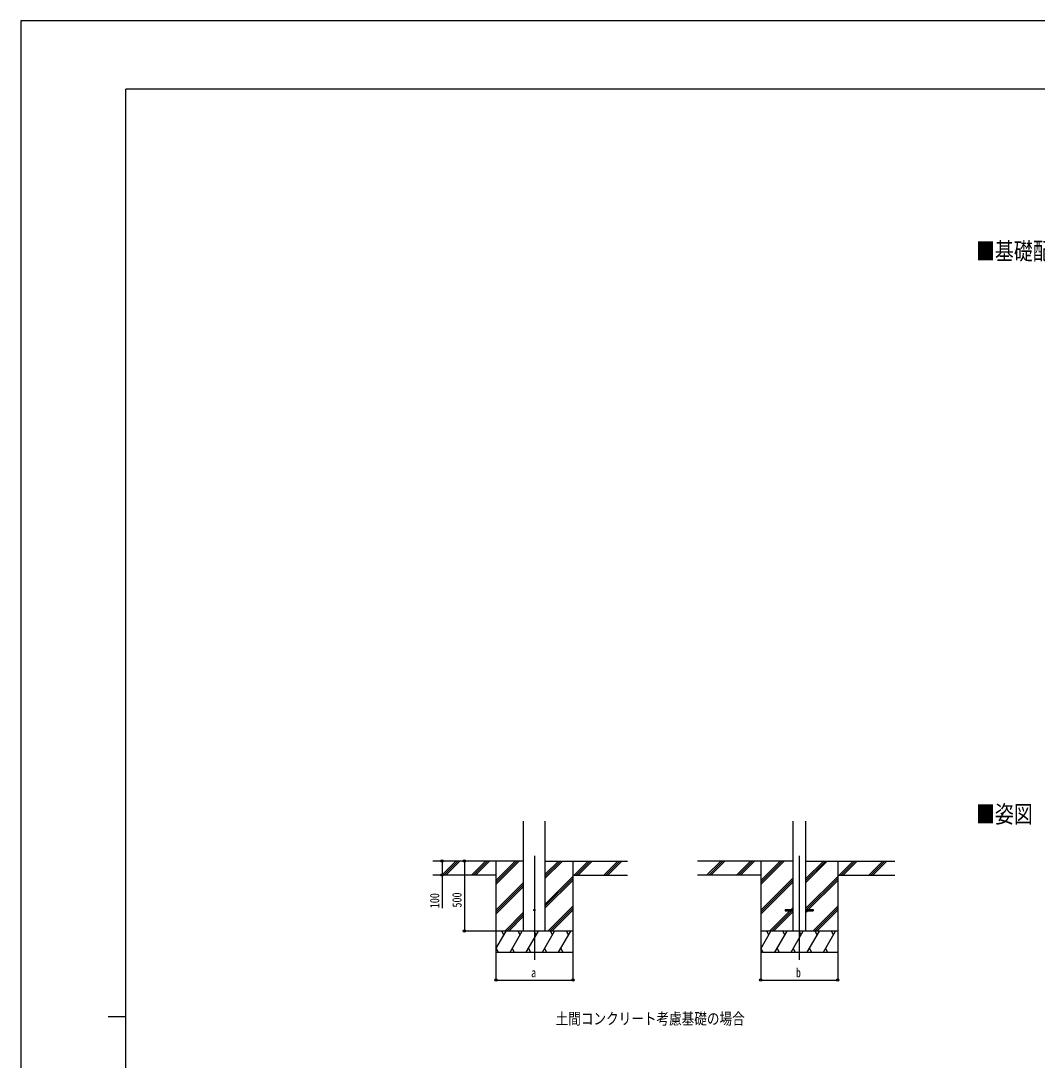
# Model space of a CAD drawing. Units: millimetres, scale not verified. Extents: x -10512 to 10512, y -7425 to 7425.
# Drawn here: x -10512 to -3253, y 0 to 7425 of the extents above; entities that cross this region are included whole.
import ezdxf
from ezdxf.enums import TextEntityAlignment as Align

# ---------------------------------------------------------------- set-up
doc = ezdxf.new("R2010")
doc.units = ezdxf.units.MM
doc.header["$LTSCALE"] = 30
for name, color, linetype in [('0-2_USER1', 3, 'Continuous'), ('0-3_YKK_12', 2, 'Continuous'), ('0-4_YKK_13', 4, 'Continuous'), ('0-5_YKK_A1', 4, 'Continuous'), ('0-6_YKK_D', 6, 'Continuous'), ('0-7_YKK_ZWAK', 7, 'Continuous')]:
    doc.layers.add(name, color=color, linetype=linetype)
doc.styles.add('ＭＳ ゴシック', font='')
doc.styles.get('ＭＳ ゴシック').set_extended_font_data('MS Gothic')

msp = doc.modelspace()

# ---------------------------------------------------------------- linework, layer by layer
at = {"layer": '0-3_YKK_12'}
for p, q in [((-6843.99, 1460.37), (-6843.99, 717.05)), ((-4952.42, 1460.37), (-4952.42, 717.05))]:
    msp.add_line(p, q, dxfattribs=at)
at = {"layer": '0-4_YKK_13'}
for p, q in [((-5052.42, 1076.63), (-5052.42, 1067.63)), ((-5052.42, 1076.63), (-4997.62, 1076.63)), ((-5052.42, 1067.63), (-4997.62, 1067.63)), ((-4907.22, 1076.63), (-4852.42, 1076.63)), ((-4907.22, 1067.63), (-4852.42, 1067.63)), ((-4852.42, 1076.63), (-4852.42, 1067.63))]:
    msp.add_line(p, q, dxfattribs=at)
msp.add_circle((-6843.99, 1072.13), 5, dxfattribs=at)
at = {"layer": '0-5_YKK_A1'}
for p, q in [((-6921.74, 922.13), (-6921.74, 1707.48)), ((-6766.24, 922.13), (-6766.24, 1707.48)), ((-4997.62, 1707.48), (-4997.62, 922.13)), ((-4907.22, 1707.48), (-4907.22, 922.13)), ((-6921.74, 1422.13), (-7569.94, 1422.13)), ((-7503.26, 1323.53), (-7404.66, 1422.13)), ((-7490.52, 1322.13), (-7390.52, 1422.13)), ((-7476.38, 1322.13), (-7376.38, 1422.13)), ((-7291.13, 1323.53), (-7192.53, 1422.13)), ((-7278.39, 1322.13), (-7178.39, 1422.13)), ((-7264.24, 1322.13), (-7164.24, 1422.13)), ((-7118.99, 1422.13), (-7118.99, 772.13)), ((-7118.99, 1255.25), (-6952.11, 1422.13)), ((-7118.99, 1269.39), (-6966.25, 1422.13)), ((-7118.99, 1283.53), (-6980.4, 1422.13)), ((-6766.24, 1299.63), (-6643.74, 1422.13)), ((-6766.24, 1313.77), (-6657.89, 1422.13)), ((-6766.24, 1327.92), (-6672.03, 1422.13)), ((-6766.24, 1422.13), (-6178.37, 1422.13)), ((-6568.99, 1422.13), (-6568.99, 772.13)), ((-6559.9, 1322.13), (-6459.9, 1422.13)), ((-6545.76, 1322.13), (-6445.75, 1422.13)), ((-6531.61, 1322.13), (-6431.61, 1422.13)), ((-6347.76, 1322.13), (-6247.76, 1422.13)), ((-6333.62, 1322.13), (-6233.62, 1422.13)), ((-6319.48, 1322.13), (-6219.48, 1422.13)), ((-4997.62, 1422.13), (-5678.37, 1422.13)), ((-5611.69, 1323.53), (-5513.09, 1422.13)), ((-5598.95, 1322.13), (-5498.95, 1422.13)), ((-5584.81, 1322.13), (-5484.81, 1422.13)), ((-5399.56, 1323.53), (-5300.96, 1422.13)), ((-5386.82, 1322.13), (-5286.82, 1422.13)), ((-5372.67, 1322.13), (-5272.67, 1422.13)), ((-5227.42, 1422.13), (-5227.42, 772.13)), ((-5227.42, 1255.25), (-5060.54, 1422.13)), ((-5227.42, 1269.39), (-5074.68, 1422.13)), ((-5227.42, 1283.53), (-5088.83, 1422.13)), ((-4907.22, 1267.08), (-4752.17, 1422.13)), ((-4907.22, 1281.22), (-4766.32, 1422.13)), ((-4907.22, 1295.37), (-4780.46, 1422.13)), ((-4907.22, 1422.13), (-4269.22, 1422.13)), ((-4677.42, 1422.13), (-4677.42, 772.13)), ((-4668.33, 1322.13), (-4568.33, 1422.13)), ((-4654.18, 1322.13), (-4554.18, 1422.13)), ((-4640.04, 1322.13), (-4540.04, 1422.13)), ((-4456.19, 1322.13), (-4356.19, 1422.13)), ((-4442.05, 1322.13), (-4342.05, 1422.13)), ((-4427.91, 1322.13), (-4327.91, 1422.13)), ((-7118.99, 1322.13), (-7569.94, 1322.13)), ((-7118.99, 1071.4), (-6921.74, 1268.65)), ((-6766.24, 1115.79), (-6568.99, 1313.03)), ((-6766.24, 1101.64), (-6568.99, 1298.89)), ((-6766.24, 1087.5), (-6568.99, 1284.75)), ((-6568.99, 1322.13), (-6178.37, 1322.13)), ((-5227.42, 1322.13), (-5678.37, 1322.13)), ((-5227.42, 1071.4), (-4997.62, 1301.2)), ((-5227.42, 1057.26), (-4997.62, 1287.06)), ((-5227.42, 1043.12), (-4997.62, 1272.92)), ((-4907.22, 1083.24), (-4677.42, 1313.03)), ((-4899.69, 1076.63), (-4677.42, 1298.89)), ((-4885.54, 1076.63), (-4677.42, 1284.75)), ((-4677.42, 1322.13), (-4269.22, 1322.13)), ((-7118.99, 1057.26), (-6921.74, 1254.51)), ((-7118.99, 1043.12), (-6921.74, 1240.37)), ((-7056.14, 922.13), (-6921.74, 1056.52)), ((-7041.99, 922.13), (-6921.74, 1042.38)), ((-6747.77, 922.13), (-6568.99, 1100.9)), ((-6733.63, 922.13), (-6568.99, 1086.76)), ((-6719.48, 922.13), (-6568.99, 1072.62)), ((-5164.56, 922.13), (-5019.06, 1067.63)), ((-5150.42, 922.13), (-5004.92, 1067.63)), ((-5136.28, 922.13), (-4997.62, 1060.79)), ((-5010.06, 1076.63), (-4997.62, 1089.07)), ((-4907.22, 1054.95), (-4894.54, 1067.63)), ((-4856.2, 922.13), (-4677.42, 1100.9)), ((-4842.06, 922.13), (-4677.42, 1086.76)), ((-4827.91, 922.13), (-4677.42, 1072.62)), ((-7027.85, 922.13), (-6921.74, 1028.24)), ((-6568.99, 922.13), (-7118.99, 922.13)), ((-7118.99, 796.68), (-7046.56, 922.13)), ((-7061.57, 896.15), (-7076.57, 922.13)), ((-7017.7, 772.13), (-6931.09, 922.13)), ((-6946.1, 896.15), (-6961.1, 922.13)), ((-6902.23, 772.13), (-6815.62, 922.13)), ((-6830.63, 896.15), (-6845.63, 922.13)), ((-6786.76, 772.13), (-6700.15, 922.13)), ((-6715.16, 896.15), (-6730.16, 922.13)), ((-6671.29, 772.13), (-6584.68, 922.13)), ((-6599.68, 896.15), (-6614.69, 922.13)), ((-4677.42, 922.13), (-5227.42, 922.13)), ((-5227.42, 796.68), (-5154.99, 922.13)), ((-5170, 896.15), (-5185, 922.13)), ((-5126.13, 772.13), (-5039.52, 922.13)), ((-5054.52, 896.15), (-5069.53, 922.13)), ((-5010.66, 772.13), (-4924.05, 922.13)), ((-4939.06, 896.15), (-4954.06, 922.13)), ((-4895.19, 772.13), (-4808.58, 922.13)), ((-4823.59, 896.15), (-4838.59, 922.13)), ((-4779.72, 772.13), (-4693.11, 922.13)), ((-4708.11, 896.15), (-4723.12, 922.13)), ((-7118.99, 772.13), (-6568.99, 772.13)), ((-7118.17, 798.11), (-7103.17, 772.13)), ((-7002.7, 798.11), (-6987.7, 772.13)), ((-6887.23, 798.11), (-6872.23, 772.13)), ((-6771.76, 798.11), (-6756.76, 772.13)), ((-6656.29, 798.11), (-6641.29, 772.13)), ((-5227.42, 772.13), (-4677.42, 772.13)), ((-5226.6, 798.11), (-5211.6, 772.13)), ((-5111.13, 798.11), (-5096.13, 772.13)), ((-4995.66, 798.11), (-4980.66, 772.13)), ((-4880.19, 798.11), (-4865.19, 772.13)), ((-4764.72, 798.11), (-4749.72, 772.13))]:
    msp.add_line(p, q, dxfattribs=at)
at = {"layer": '0-6_YKK_D'}
for p, q in [((-7344.05, 1422.13), (-7344.05, 922.13)), ((-7119.99, 922.13), (-7345.05, 922.13)), ((-7118.99, 772.13), (-7118.99, 571.13)), ((-6568.99, 772.13), (-6568.99, 571.13)), ((-5227.42, 772.13), (-5227.42, 571.13)), ((-4677.42, 772.13), (-4677.42, 571.13)), ((-7118.99, 572.13), (-6568.99, 572.13)), ((-5227.42, 572.13), (-4677.42, 572.13))]:
    msp.add_line(p, q, dxfattribs=at)
msp.add_lwpolyline([(-7503.33, 1422.13), (-7503.33, 1322.13), (-7503.33, 1084.93)], dxfattribs=at)
for centre in [(-7503.33, 1422.13), (-7344.05, 1422.13), (-7503.33, 1322.13), (-7344.05, 922.13), (-7118.99, 572.13), (-6568.99, 572.13), (-5227.42, 572.13), (-4677.42, 572.13)]:
    msp.add_circle(centre, 8.5, dxfattribs=at)
at = {"layer": '0-7_YKK_ZWAK'}
for p, q in [((9737.55, 6937.5), (-9762.45, 6937.5)), ((-9762.45, -6312.5), (-9762.45, 6937.5)), ((-9887.45, 312.5), (-9762.45, 312.5))]:
    msp.add_line(p, q, dxfattribs=at)
msp.add_lwpolyline([(-10512.5, -7425), (10512.5, -7425), (10512.5, 7425), (-10512.5, 7425)], close=True, dxfattribs=at)

# ---------------------------------------------------------------- texts
at = {"layer": '0-2_USER1', "style": 'ＭＳ ゴシック', "width": 0.8}
for s, height, p in [('■基礎配置図', 123.8, (-3690.14, 5681.14)), ('■姿図', 123.8, (-3690.14, 1658.77)), ('土間コンクリート考慮基礎の場合', 82.48, (-6692.4, 230.77))]:
    msp.add_text(s, height=height, dxfattribs=at).set_placement(p, align=Align.BOTTOM_LEFT)
at = {"layer": '0-6_YKK_D', "style": 'ＭＳ ゴシック', "width": 0.8}
for s, p in [('100', (-7504.13, 1085.73)), ('500', (-7344.85, 1090.53))]:
    msp.add_text(s, height=65.98, rotation=90, dxfattribs=at).set_placement(p, align=Align.BOTTOM_LEFT)
for s, p in [('a', (-6867.99, 572.93)), ('b', (-4976.42, 572.93))]:
    msp.add_text(s, height=65.98, dxfattribs=at).set_placement(p, align=Align.BOTTOM_LEFT)

doc.saveas('drawing.dxf')
